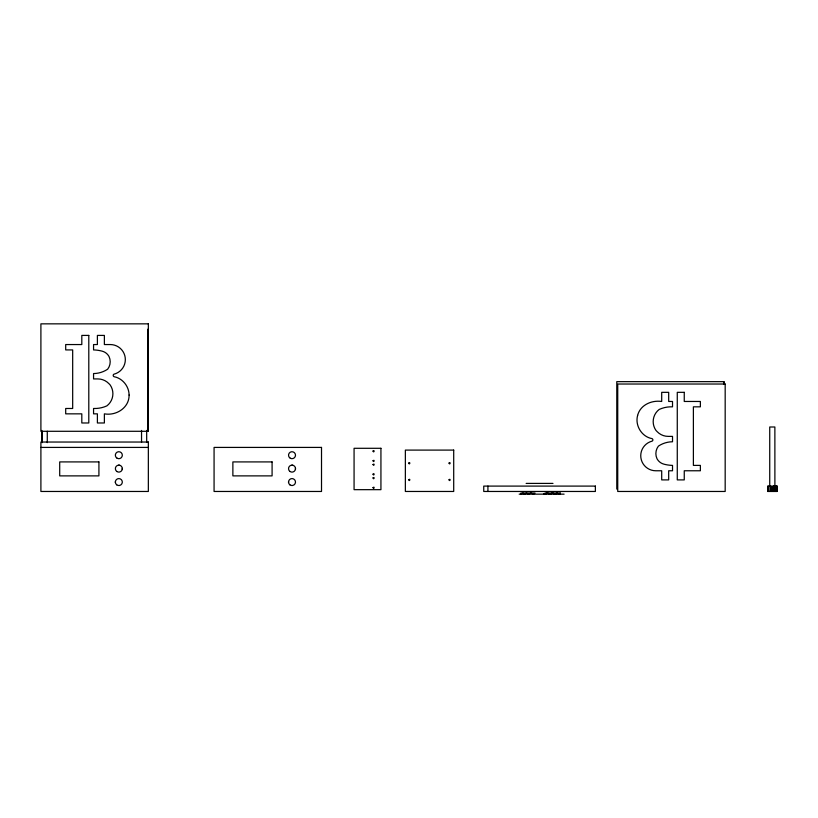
<?xml version="1.0" encoding="UTF-8"?>
<svg xmlns="http://www.w3.org/2000/svg" width="818" height="818" viewBox="0 0 818 818"><rect width="100%" height="100%" fill="white"/><g stroke="black" fill="none" stroke-linecap="round" stroke-linejoin="round"><path stroke-width="1.23" d="M115.369 482.487L115.379 481.577M288.539 482.487L288.549 481.577M122.26 469.327L122.322 468.417M295.431 469.327L295.492 468.417M544.982 493.08L560.258 493.08L560.023 494.154L556.843 493.08L554.727 494.154L552.385 493.08L549.522 494.154L547.201 493.08L543.786 494.154M560.258 493.08L559.042 494.154L556.843 493.08L556.015 494.154L552.385 493.08L551.025 494.154L547.201 493.08L545.391 494.154L543.52 493.612M40.9 447.415L148.344 447.415M526.138 483.407L552.988 483.407M773.828 486.096L773.797 491.465L773.777 486.096L777.1 486.096L777.069 491.465L767.693 491.465L767.693 486.096L771.221 486.096L771.221 491.465M535.044 493.08L520.892 493.08L521.127 494.154L523.039 493.08L524.246 494.154L526.444 493.08L528.561 494.154L530.902 493.08L533.765 494.154M519.185 494.154L564.103 494.154M291.801 465.145L292.711 465.207M118.63 465.145L119.53 465.207M776.875 486.096L776.865 491.465L776.773 486.096M776.63 486.096L776.63 491.465M776.374 486.096L776.374 491.465M776.088 486.096L776.139 491.465M775.781 486.096L775.781 491.465M775.433 486.096L775.444 491.465M775.239 486.096L775.239 491.465M775.075 486.096L775.075 491.465M774.891 491.465L774.871 426.996L769.738 426.996L769.738 486.403M774.748 486.096L774.748 491.465M774.452 486.096L774.452 491.465M774.217 486.096L774.217 491.465L774.002 486.096M772.867 491.465L772.867 486.096L772.039 486.096L772.039 491.465M770.607 486.096L770.607 491.465M769.953 486.096L769.953 491.465M768.225 486.096L768.225 491.465M724.227 384.174L724.227 381.648L616.782 381.648L616.782 489.092M723.613 381.648L723.613 384.194M487.927 486.096L487.927 491.465M147.731 329.225L147.731 431.291M146.667 430.432L146.688 442.354M141.534 430.432L141.545 442.354M47.28 431.26L47.28 442.64M42.147 431.26L42.147 442.64M41.708 430.442L41.708 441.812M449.01 479.829C450.166 482.262 450.759 477.773 449.01 479.829M373.028 487.62C373.887 490.166 375.002 485.78 373.028 487.62M129.091 395.043C129.305 407.783 116.176 416.004 104.377 413.847L104.377 422.978L97.393 422.978L97.393 413.847L93.559 413.847L93.559 408.479A29.244 29.244 0 0 0 106.882 405.871A15.317 15.317 0 0 0 110.113 384.9L108.896 383.632A15.307 15.307 0 0 0 97.853 378.928L93.559 378.928L93.559 373.56A25.879 25.879 0 0 0 107.659 369.204A12.219 12.219 0 0 0 109.05 356.556L108.497 355.646A10.91 10.91 0 0 0 102.322 351.208L101.821 351.075A36.544 36.544 0 0 0 93.559 349.92L93.559 344.552L97.393 344.552L97.393 335.411L104.377 335.411L104.377 344.552L110.287 344.552A15.041 15.041 0 0 1 114.183 374.123L113.886 374.204A1.391 1.391 0 0 0 114.06 376.699C122.598 378.294 129.06 386.403 129.091 395.043M373.028 460.749C373.857 463.315 375.022 458.939 373.028 460.749M373.028 464.512C373.857 467.068 375.022 462.702 373.028 464.512M373.028 474.174C373.857 476.741 375.022 472.364 373.028 474.174M373.028 477.937C373.857 480.503 375.022 476.127 373.028 477.937M408.734 463.09C409.562 465.646 410.728 461.28 408.734 463.09M408.734 479.737C409.562 482.303 410.728 477.927 408.734 479.737M449.031 463.09C449.849 465.646 451.025 461.28 449.031 463.09M637.621 415.401C634.829 425.442 641.721 436.781 652.018 438.612A1.391 1.391 0 0 1 652.191 441.106L651.895 441.199A15.041 15.041 0 0 0 655.791 470.769L661.701 470.769L661.701 479.9L668.684 479.9L668.684 470.769L672.519 470.769L672.519 465.391A36.544 36.544 0 0 1 664.247 464.246L663.746 464.103A10.91 10.91 0 0 1 657.58 459.675L657.018 458.765A12.219 12.219 0 0 1 658.418 446.107A25.879 25.879 0 0 1 672.519 441.761L672.519 436.383L668.224 436.383A15.307 15.307 0 0 1 657.181 431.679L655.964 430.411A15.317 15.317 0 0 1 659.196 409.44A29.244 29.244 0 0 1 672.519 406.832L672.519 401.464L668.684 401.464L668.684 392.333L661.701 392.333L661.701 401.464C651.639 399.992 640.279 404.91 637.621 415.401M373.028 451.066C373.826 453.642 375.043 449.276 373.028 451.066M148.344 323.846L40.9 323.846L40.9 431.291L148.344 431.291L148.344 323.846M88.794 335.411L81.81 335.411L81.81 344.552L65.696 344.552L65.696 349.92L72.679 349.92L72.679 408.479L65.696 408.479L65.696 413.847L81.81 413.847L81.81 422.978L88.794 422.978L88.794 335.411M725.177 384.02L617.733 384.02L617.733 491.465L725.177 491.465L725.177 384.02M684.257 392.333L677.273 392.333L677.273 479.9L684.257 479.9L684.257 470.769L700.372 470.769L700.372 465.391L693.388 465.391L693.388 406.832L700.372 406.832L700.372 401.464L684.257 401.464L684.257 392.333M148.344 442.037L40.9 442.037L40.9 491.465L148.344 491.465L148.344 442.037M321.515 447.415L214.071 447.415L214.071 491.465L321.515 491.465L321.515 447.415M380.932 448.295L354.071 448.295L354.071 489.665L380.932 489.665L380.932 448.295M453.704 450.094L405.36 450.094L405.36 491.465L453.704 491.465L453.704 450.094M98.917 461.914L59.704 461.914L59.704 475.882L98.917 475.882L98.917 461.914M272.087 461.914L232.874 461.914L232.874 475.882L272.087 475.882L272.087 461.914M595.371 486.096L483.745 486.096L483.745 491.465L595.371 491.465L595.371 486.096M117.086 458.223A3.497 3.497 0 0 0 122.332 455.197A3.497 3.497 0 0 0 117.086 452.18A3.497 3.497 0 0 0 117.086 458.223M116.851 471.495A3.497 3.497 0 0 0 122.322 468.929A3.497 3.497 0 0 0 117.363 465.473A3.497 3.497 0 0 0 116.851 471.495M116.688 484.808A3.497 3.497 0 0 0 122.291 482.548A3.497 3.497 0 0 0 117.536 478.827A3.497 3.497 0 0 0 116.688 484.808M290.267 458.223A3.497 3.497 0 0 0 295.502 455.197A3.497 3.497 0 0 0 290.267 452.18A3.497 3.497 0 0 0 290.267 458.223M290.022 471.495A3.497 3.497 0 0 0 295.502 468.929A3.497 3.497 0 0 0 290.533 465.473A3.497 3.497 0 0 0 290.022 471.495M289.858 484.808A3.497 3.497 0 0 0 295.462 482.548A3.497 3.497 0 0 0 290.707 478.827A3.497 3.497 0 0 0 289.858 484.808"/></g></svg>
